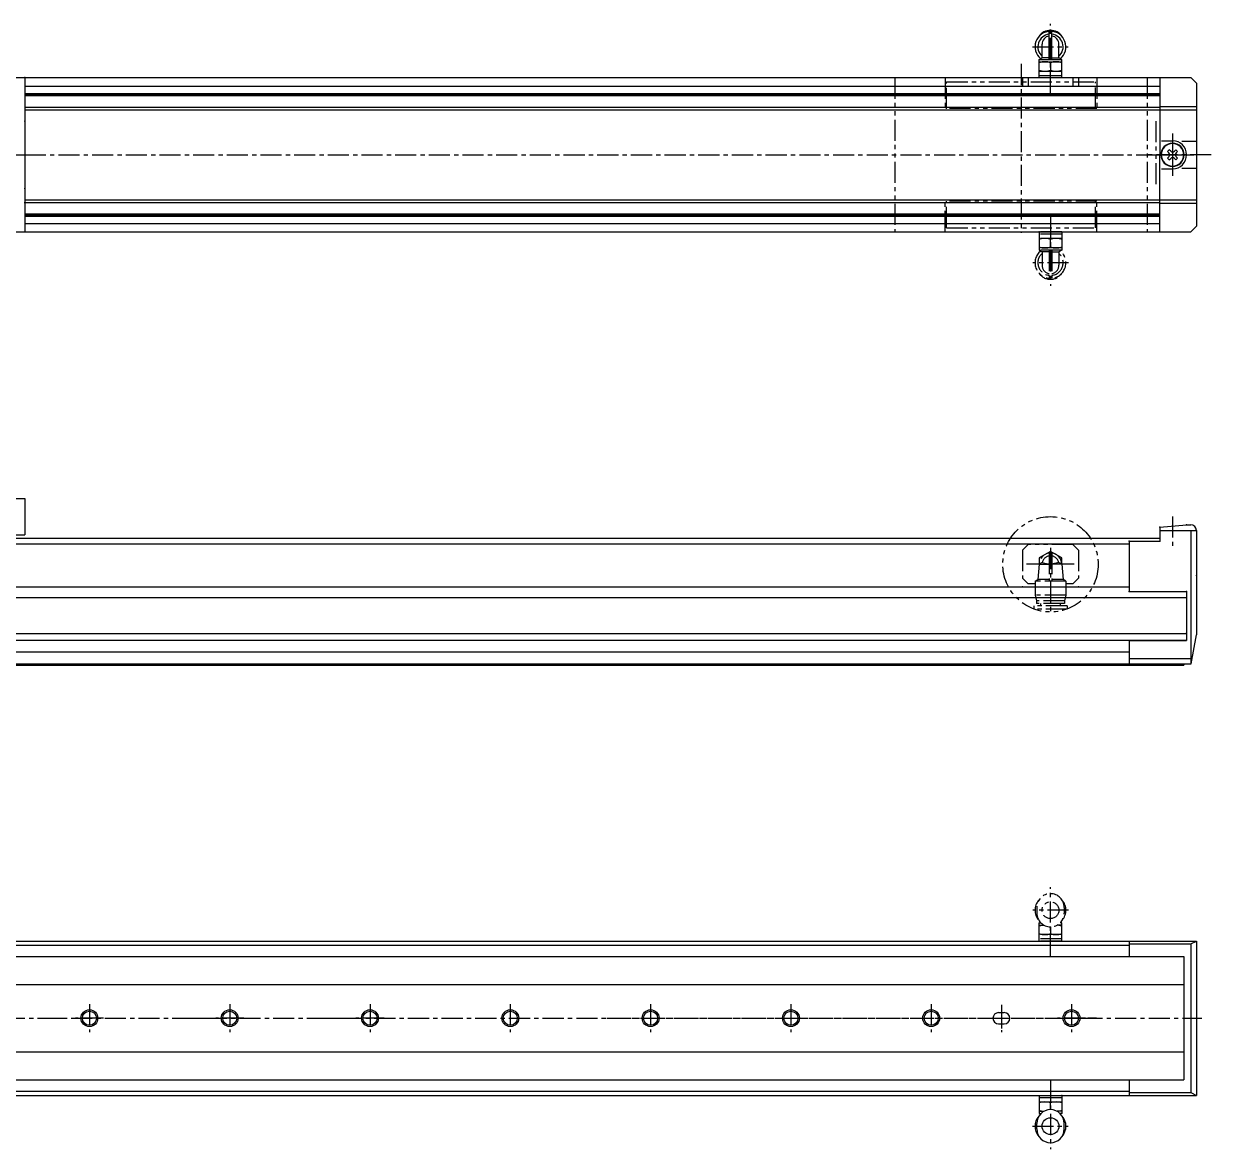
# Model space of a CAD drawing. Extents: x -774 to 110, y 103 to 509.
# Drawn here: x -312.9 to 110.3, y 107.2 to 508.5 of the extents above; entities that cross this region are included whole.
import ezdxf

# ---------------------------------------------------------------- set-up
doc = ezdxf.new("R2010")
doc.units = 0
for name, pattern in [('CENTER', [12, 7.5, -1.5, 1.5, -1.5]), ('CONTINOUS', [0]), ('PHANTOM', [15, 7.5, -1.5, 1.5, -1.5, 1.5, -1.5])]:
    doc.linetypes.add(name, pattern=pattern)
doc.layers.get('0').update_dxf_attribs({"linetype": 'CONTINUOUS'})
doc.layers.add('CENTER', color=1, linetype='CENTER')

msp = doc.modelspace()

# ---------------------------------------------------------------- linework, layer by layer
at = {"color": 7, "linetype": 'CONTINOUS'}
for p, q in [((52.48, 495.79), (52.48, 505.76)), ((53.48, 495.79), (53.48, 505.76)), ((49.98, 496.36), (49.98, 501.19)), ((55.98, 496.36), (55.98, 501.19)), ((48.98, 495.79), (49.98, 496.36)), ((48.98, 495.79), (56.98, 495.79)), ((48.98, 489.29), (48.98, 495.79)), ((52.48, 496.36), (49.98, 496.36)), ((53.48, 496.36), (55.98, 496.36)), ((56.98, 495.79), (55.98, 496.36)), ((56.98, 489.29), (56.98, 495.79)), ((48.98, 494.99), (56.98, 494.99)), ((48.98, 491.59), (56.98, 491.59)), ((52.98, 494.63), (52.98, 491.94)), ((-581.02, 489.29), (91.98, 489.29)), ((-330.52, 489.29), (-312.52, 489.29)), ((-312.52, 489.29), (-312.52, 434.29)), ((42.98, 489.29), (42.98, 486.29)), ((44.98, 489.29), (44.98, 486.29)), ((48.98, 490.09), (56.98, 490.09)), ((48.98, 489.29), (56.98, 489.29)), ((60.98, 489.29), (60.98, 486.29)), ((62.98, 489.29), (62.98, 486.29)), ((91.98, 489.29), (91.98, 461.79)), ((91.98, 489.29), (102.98, 489.29)), ((104.98, 487.29), (102.98, 489.29)), ((104.98, 487.29), (104.98, 436.29)), ((-312.52, 486.29), (91.98, 486.29)), ((-312.52, 483.69), (91.98, 483.69)), ((-312.52, 483.29), (91.98, 483.29)), ((-312.52, 482.88), (91.98, 482.88)), ((-312.52, 478.79), (91.98, 478.79)), ((91.98, 478.99), (104.98, 478.99)), ((-312.52, 477.79), (91.98, 477.79)), ((91.98, 477.79), (104.98, 477.79)), ((92.49, 466.79), (96.48, 466.79)), ((99.8, 466.59), (104.98, 466.59)), ((91.98, 434.29), (91.98, 461.79)), ((95.32, 463.6), (94.67, 462.95)), ((94.67, 462.95), (95.17, 462.45)), ((95.82, 463.1), (95.32, 463.6)), ((97.64, 463.6), (97.15, 463.1)), ((98.29, 462.95), (97.64, 463.6)), ((97.8, 462.45), (98.29, 462.95)), ((95.17, 461.12), (94.67, 460.63)), ((94.67, 460.63), (95.32, 459.98)), ((95.32, 459.98), (95.82, 460.47)), ((97.15, 460.47), (97.64, 459.98)), ((97.64, 459.98), (98.29, 460.63)), ((98.29, 460.63), (97.8, 461.12)), ((92.49, 456.79), (96.48, 456.79)), ((99.8, 456.98), (104.98, 456.98)), ((-312.81, 444.79), (91.98, 444.79)), ((-312.52, 445.79), (91.98, 445.79)), ((91.98, 445.79), (104.98, 445.79)), ((91.98, 444.59), (104.98, 444.59)), ((-312.52, 440.69), (91.98, 440.69)), ((-312.52, 440.29), (91.98, 440.29)), ((-312.52, 439.88), (91.98, 439.88)), ((-312.52, 437.29), (91.98, 437.29)), ((104.98, 436.29), (102.98, 434.29)), ((-581.02, 434.29), (91.98, 434.29)), ((-330.52, 434.29), (-312.52, 434.29)), ((91.98, 434.29), (102.98, 434.29)), ((-331.02, 339.29), (-312.52, 339.29)), ((-312.52, 339.29), (-312.52, 326.29)), ((-402.52, 326.29), (-312.52, 326.29)), ((91.98, 329.06), (101.48, 329.89)), ((91.98, 329.01), (91.98, 324.09)), ((91.98, 327.79), (104.98, 327.79)), ((101.48, 329.89), (102.98, 329.89)), ((102.98, 327.79), (102.98, 280.29)), ((104.98, 327.89), (104.98, 290.63)), ((-575.02, 325.09), (91.98, 325.09)), ((-575.02, 323.09), (80.98, 323.09)), ((80.98, 324.09), (91.98, 324.09)), ((80.98, 324.09), (80.98, 306.09)), ((-575.02, 307.79), (80.98, 307.79)), ((80.98, 306.09), (101.48, 306.09)), ((101.48, 306.09), (101.48, 291.29)), ((-595.02, 303.96), (101.48, 303.96)), ((-595.02, 291.12), (101.48, 291.12)), ((-595.02, 288.79), (101.48, 288.79)), ((80.98, 288.59), (80.98, 280.29)), ((80.98, 288.59), (101.48, 288.59)), ((101.48, 291.29), (101.48, 288.59)), ((103.16, 280.29), (104.98, 290.63)), ((-575.02, 284.62), (80.98, 284.62)), ((-575.02, 280.29), (80.98, 280.29)), ((-463.52, 279.79), (-277.93, 279.79)), ((-302.05, 279.79), (100.48, 279.79)), ((80.98, 282.18), (102.98, 282.18)), ((80.98, 280.29), (103.16, 280.29)), ((100.48, 280.29), (100.48, 279.79)), ((100.48, 280.29), (102.16, 280.29)), ((-601.02, 181.46), (104.98, 181.46)), ((-576.02, 179.96), (80.98, 179.96)), ((80.98, 181.46), (80.98, 175.96)), ((80.98, 180.46), (102.98, 180.46)), ((102.98, 180.46), (104.98, 181.46)), ((102.98, 180.46), (102.98, 127.46)), ((104.98, 181.46), (104.98, 126.46)), ((-591.02, 175.96), (100.48, 175.96)), ((100.48, 175.96), (100.48, 131.96)), ((-591.02, 165.96), (100.48, 165.96)), ((-591.02, 141.96), (100.48, 141.96)), ((-591.02, 131.96), (100.48, 131.96)), ((80.98, 131.96), (80.98, 126.46)), ((-576.02, 127.96), (80.98, 127.96)), ((80.98, 127.46), (102.98, 127.46)), ((102.98, 127.46), (104.98, 126.46)), ((-601.02, 126.46), (104.98, 126.46)), ((48.98, 126.46), (56.98, 126.46)), ((48.98, 126.46), (48.98, 119.96)), ((48.98, 125.66), (56.98, 125.66)), ((48.98, 124.16), (56.98, 124.16)), ((52.98, 121.36), (52.98, 123.8)), ((56.98, 126.46), (56.98, 119.96)), ((48.98, 120.76), (50.63, 120.76)), ((48.98, 119.96), (49.55, 119.96)), ((48.98, 119.96), (49.35, 119.75)), ((56.98, 120.76), (55.33, 120.76)), ((56.98, 119.96), (56.41, 119.96)), ((56.98, 119.96), (56.61, 119.75)), ((48.08, 114.46), (48.08, 116.46)), ((57.88, 114.46), (57.88, 116.46))]:
    msp.add_line(p, q, dxfattribs=at)
at = {"color": 3, "linetype": 'PHANTOM'}
for p, q in [((-2.52, 489.29), (-2.52, 434.29)), ((15.48, 489.29), (15.48, 478.29)), ((15.98, 487.79), (68.98, 487.79)), ((15.98, 478.18), (15.98, 487.79)), ((68.98, 478.3), (68.98, 487.79)), ((69.48, 489.29), (69.48, 478.29)), ((87.48, 489.29), (87.48, 434.29)), ((69.48, 478.29), (15.48, 478.29)), ((15.98, 478.79), (68.98, 478.79)), ((90.48, 473.79), (90.48, 449.79)), ((15.48, 434.29), (15.48, 445.29)), ((69.48, 445.29), (15.48, 445.29)), ((15.98, 435.79), (15.98, 445.29)), ((15.98, 444.79), (68.98, 444.79)), ((68.98, 435.79), (68.98, 445.29)), ((69.48, 434.29), (69.48, 445.29)), ((15.98, 435.79), (68.98, 435.79)), ((56.98, 434.29), (48.98, 434.29)), ((48.98, 434.29), (48.98, 427.79)), ((56.98, 433.49), (48.98, 433.49)), ((56.98, 431.99), (48.98, 431.99)), ((56.98, 434.29), (56.98, 427.79)), ((56.98, 428.59), (48.98, 428.59)), ((48.98, 427.79), (49.98, 427.21)), ((56.98, 427.79), (48.98, 427.79)), ((52.48, 427.79), (52.48, 417.81)), ((52.98, 428.94), (52.98, 431.63)), ((53.48, 427.79), (53.48, 417.81)), ((56.98, 427.79), (55.98, 427.21)), ((52.48, 427.21), (49.98, 427.21)), ((49.98, 427.21), (49.98, 422.38)), ((53.48, 427.21), (55.98, 427.21)), ((55.98, 427.21), (55.98, 422.38)), ((44.98, 322.79), (42.98, 320.79)), ((60.98, 322.79), (44.98, 322.79)), ((62.98, 320.79), (60.98, 322.79)), ((42.98, 320.79), (42.98, 310.79)), ((52.98, 320.41), (48.98, 318.1)), ((48.98, 318.1), (48.98, 315.79)), ((52.48, 319.76), (52.48, 309.79)), ((56.98, 318.1), (52.98, 320.41)), ((53.48, 319.76), (53.48, 309.79)), ((56.98, 315.79), (56.98, 318.1)), ((62.98, 320.79), (62.98, 310.79)), ((48.98, 315.79), (48.48, 310.36)), ((50.04, 316.4), (48.98, 315.79)), ((48.98, 315.79), (52.48, 315.79)), ((50.04, 316.4), (52.48, 315.89)), ((55.92, 316.4), (53.48, 315.89)), ((55.92, 316.4), (56.98, 315.79)), ((56.98, 315.79), (57.48, 310.36)), ((44.98, 308.79), (42.98, 310.79)), ((47.48, 309.79), (48.48, 310.36)), ((58.48, 309.79), (47.48, 309.79)), ((47.48, 309.79), (47.48, 304.79)), ((52.48, 310.36), (48.48, 310.36)), ((57.48, 310.36), (53.48, 310.36)), ((58.48, 309.79), (57.48, 310.36)), ((58.48, 309.79), (58.48, 304.79)), ((60.98, 308.79), (62.98, 310.79)), ((47.48, 308.79), (44.98, 308.79)), ((58.48, 304.79), (47.48, 304.79)), ((47.48, 304.79), (47.98, 302.79)), ((58.48, 304.79), (57.98, 302.79)), ((60.98, 308.79), (58.48, 308.79)), ((58.88, 300.99), (47.08, 300.99)), ((47.08, 300.99), (47.08, 299.79)), ((47.98, 302.79), (47.98, 301.79)), ((57.98, 302.79), (47.98, 302.79)), ((57.98, 301.79), (47.98, 301.79)), ((49.48, 301.79), (49.48, 300.99)), ((56.48, 301.79), (56.48, 300.99)), ((57.98, 302.79), (57.98, 301.79)), ((58.88, 300.99), (58.88, 299.79)), ((58.88, 299.79), (47.08, 299.79)), ((48.08, 193.46), (48.08, 191.46)), ((57.88, 193.46), (57.88, 191.46)), ((48.98, 187.96), (49.35, 188.17)), ((48.98, 181.46), (48.98, 187.96)), ((48.98, 187.96), (49.55, 187.96)), ((48.98, 187.16), (50.63, 187.16)), ((52.98, 186.56), (52.98, 184.12)), ((56.98, 187.16), (55.33, 187.16)), ((56.98, 187.96), (56.41, 187.96)), ((56.98, 187.96), (56.61, 188.17)), ((56.98, 181.46), (56.98, 187.96)), ((56.98, 183.76), (48.98, 183.76)), ((56.98, 182.26), (48.98, 182.26)), ((56.98, 181.46), (48.98, 181.46))]:
    msp.add_line(p, q, dxfattribs=at)
at = {"color": 7, "linetype": 'CENTER'}
for p, q in [((35.48, 158.71), (35.48, 148.96)), ((35.48, 157.83), (35.48, 150.27))]:
    msp.add_line(p, q, dxfattribs=at)
at = {"color": 7, "linetype": 'CONTINUOUS'}
for p, q in [((34.48, 155.96), (36.48, 155.96)), ((34.48, 151.96), (36.48, 151.96))]:
    msp.add_line(p, q, dxfattribs=at)
at = {"color": 3, "linetype": 'PHANTOM'}
for centre, radius in [((52.98, 315.79), 17), ((52.98, 192.46), 3)]:
    msp.add_circle(centre, radius, dxfattribs=at)
at = {"color": 7, "linetype": 'CONTINOUS'}
for centre, radius in [((-289.52, 153.96), 3), ((-239.52, 153.96), 3), ((-189.52, 153.96), 3), ((-139.52, 153.96), 3), ((-89.52, 153.96), 3), ((-39.52, 153.96), 3), ((10.48, 153.96), 3), ((60.48, 153.96), 3), ((-289.52, 153.96), 2.5), ((-239.52, 153.96), 2.5), ((-189.52, 153.96), 2.5), ((-139.52, 153.96), 2.5), ((-89.52, 153.96), 2.5), ((-39.52, 153.96), 2.5), ((10.48, 153.96), 2.5), ((60.48, 153.96), 2.5), ((52.98, 115.46), 3)]:
    msp.add_circle(centre, radius, dxfattribs=at)
for centre, radius, start, end in [((52.98, 500.29), 5.5, 309.8225, 230.1775), ((52.98, 500.29), 4.5, 96.3794, 228.1897), ((52.98, 501.29), 4.9, 32.3231, 147.6768), ((52.98, 501.19), 3, 99.5941, 180), ((52.98, 500.29), 4.5, 311.8103, 83.6206), ((52.98, 501.19), 3, 0, 80.4059), ((50.98, 489.21), 5.78, 69.7438, 110.2561), ((50.98, 497.36), 5.78, 249.7439, 290.2561), ((54.98, 489.21), 5.78, 69.7439, 110.2561), ((54.98, 497.36), 5.78, 249.7439, 290.2561), ((96.48, 461.79), 4.15, 0, 359.9997), ((96.48, 461.79), 4, 0, 359.9997), ((96.48, 461.79), 5, 270, 90), ((94.5, 461.79), 0.94, 315, 45), ((96.48, 463.77), 0.94, 225.0001, 315), ((98.46, 461.79), 0.94, 135.0001, 225.0001), ((96.48, 459.81), 0.94, 45, 135.0001), ((102.98, 327.89), 2, 0, 90), ((50.98, 118.39), 5.78, 69.7439, 110.2561), ((54.98, 118.39), 5.78, 69.7439, 110.2561), ((52.98, 115.46), 5.5, 138.8389, 221.1611), ((52.98, 116.46), 4.9, 0, 180), ((50.98, 126.54), 5.78, 249.7439, 266.706), ((54.98, 126.54), 5.78, 273.2941, 290.2561), ((52.98, 115.46), 5.5, 318.839, 41.1612), ((52.98, 114.46), 4.9, 180, 0)]:
    msp.add_arc(centre, radius, start, end, dxfattribs=at)
at = {"color": 3, "linetype": 'PHANTOM'}
for centre, radius, start, end in [((50.98, 426.21), 5.78, 69.7439, 110.2561), ((54.98, 426.21), 5.78, 69.7439, 110.2561), ((52.98, 423.29), 5.5, 129.8225, 50.1775), ((50.98, 434.36), 5.78, 249.7439, 290.2561), ((54.98, 434.36), 5.78, 249.7438, 290.2561), ((52.98, 423.29), 4.5, 131.8103, 263.6206), ((52.98, 423.29), 4.5, 276.3794, 48.1897), ((52.98, 422.29), 4.9, 212.3231, 327.6768), ((52.98, 422.38), 3, 180, 260.4059), ((52.98, 422.38), 3, 279.5941, 0), ((52.98, 315.79), 4, 0.0002, 180.0001), ((52.98, 315.79), 3, 99.594, 168.1896), ((52.98, 315.79), 3, 11.8104, 80.406), ((52.98, 192.46), 5.5, 138.839, 221.1612), ((52.98, 193.46), 4.9, 0, 180), ((52.98, 192.46), 5.5, 318.8389, 41.1611), ((52.98, 191.46), 4.9, 180.0001, 0), ((50.98, 181.39), 5.78, 93.2941, 110.2561), ((54.98, 181.39), 5.78, 69.7439, 86.706), ((50.98, 189.54), 5.78, 249.7439, 290.2561), ((54.98, 189.54), 5.78, 249.7439, 290.2561)]:
    msp.add_arc(centre, radius, start, end, dxfattribs=at)
at = {"color": 7, "linetype": 'CONTINUOUS'}
for centre, start, end in [((34.48, 153.96), 90, 270), ((36.48, 153.96), 270, 90)]:
    msp.add_arc(centre, 2, start, end, dxfattribs=at)
at = {"color": 7, "linetype": 'CONTINOUS'}
for p in [(-312.52, 489.29), (52.98, 489.29), (52.98, 489.29), (56.98, 489.29), (-312.52, 473.79), (91.98, 461.79), (96.48, 461.79), (96.48, 461.79), (96.48, 461.79), (104.98, 461.79), (104.98, 461.79), (-312.52, 449.79), (-312.52, 434.29), (48.98, 434.29), (52.98, 434.29), (52.98, 434.29), (52.98, 434.29), (91.98, 434.29), (91.98, 329.06), (91.98, 329.01), (101.48, 329.89), (80.98, 324.09), (91.98, 324.09), (52.98, 315.79), (52.98, 315.79), (104.98, 311.79), (104.98, 311.79), (42.98, 307.79), (62.98, 307.79), (80.98, 306.09), (101.48, 306.09), (52.98, 299.79), (101.48, 291.29), (48.98, 181.46), (52.98, 181.46), (52.98, 181.46), (52.98, 126.46), (52.98, 126.46), (52.98, 126.46), (56.98, 126.46)]:
    msp.add_point(p, dxfattribs=at)
at = {"layer": 'CENTER', "color": 1, "linetype": 'CENTER'}
for p, q in [((52.98, 483.93), (52.98, 508.51)), ((46.53, 500.29), (59.31, 500.29)), ((42.48, 494.17), (42.48, 433.95)), ((96.48, 469.33), (96.48, 454.25)), ((96.48, 469.33), (96.48, 454.25)), ((96.48, 467.79), (96.48, 455.79)), ((96.48, 466.79), (96.48, 456.79)), ((-656.04, 461.79), (-312.52, 461.79)), ((-312.52, 461.79), (104.25, 461.79)), ((110.27, 461.79), (87.14, 461.79)), ((88.94, 461.79), (104.02, 461.79)), ((88.94, 461.79), (104.02, 461.79)), ((90.48, 461.79), (102.48, 461.79)), ((52.98, 439.65), (52.98, 415.06)), ((59.44, 423.29), (46.65, 423.29)), ((96.48, 332.83), (96.48, 321.17)), ((52.98, 321.61), (52.98, 297.8)), ((61.48, 315.79), (44.48, 315.79)), ((58.65, 315.79), (47.89, 315.79)), ((52.98, 176.1), (52.98, 200.69)), ((59.44, 192.46), (46.65, 192.46)), ((-289.52, 158.96), (-289.52, 148.96)), ((-239.52, 158.96), (-239.52, 148.96)), ((-189.52, 158.96), (-189.52, 148.96)), ((-139.52, 158.96), (-139.52, 148.96)), ((-89.52, 158.96), (-89.52, 148.96)), ((-39.52, 158.96), (-39.52, 148.96)), ((10.48, 158.96), (10.48, 148.96)), ((60.48, 158.96), (60.48, 148.96)), ((-655.99, 153.96), (106.87, 153.96)), ((-305.08, 153.96), (-296.2, 153.96)), ((-284.52, 153.96), (-294.52, 153.96)), ((-255.08, 153.96), (-246.2, 153.96)), ((-234.52, 153.96), (-244.52, 153.96)), ((-205.08, 153.96), (-196.2, 153.96)), ((-184.52, 153.96), (-194.52, 153.96)), ((-105.08, 153.96), (53.8, 153.96)), ((65.48, 153.96), (55.48, 153.96)), ((57.42, 153.96), (66.3, 153.96)), ((69.42, 153.96), (66.3, 153.96)), ((69.42, 153.96), (66.3, 153.96)), ((52.98, 131.82), (52.98, 107.24)), ((46.53, 115.46), (59.31, 115.46))]:
    msp.add_line(p, q, dxfattribs=at)

doc.saveas('drawing.dxf')
